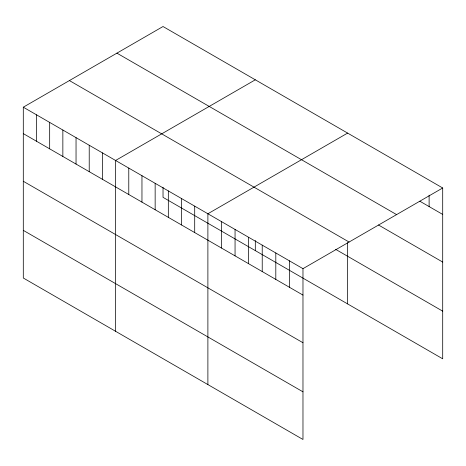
<?xml version="1.0" encoding="UTF-8"?>
<svg xmlns="http://www.w3.org/2000/svg" width="466" height="466" viewBox="0 0 466 466"><rect width="100%" height="100%" fill="white"/><g stroke="black" fill="none" stroke-linecap="round" stroke-linejoin="round"><path stroke-width="0.7" d="M23.3 107.192L302.976 268.661L302.976 439.479L23.3 278.01L23.3 107.192L163.024 26.521L442.7 187.99L442.7 358.808L163.024 197.339L163.024 187.233M255.316 79.808L115.591 160.473L115.591 331.297M347.613 133.09L207.888 213.76L207.888 384.578M302.976 268.661L442.7 187.99M419.854 201.23L442.7 214.418M116.914 53.141L396.589 214.61M378.485 224.991L442.7 262.067M69.411 80.571L349.086 242.04M335.683 249.374L442.7 311.16M23.3 133.62L302.976 295.089M23.3 181.268L302.976 342.737M23.3 230.361L302.976 391.83M429.116 195.149L429.116 206.578M347.613 242.745L347.613 303.908M289.392 260.814L289.392 287.242M275.808 252.974L275.808 279.402M262.224 245.133L262.224 271.562M255.316 240.52L255.316 250.626M248.64 237.287L248.64 263.715M235.056 229.447L235.056 255.875M221.472 221.6L221.472 248.029M194.701 206.147L194.701 232.575M181.519 198.533L181.519 224.962M168.331 190.926L168.331 217.354M155.149 183.313L155.149 209.741M141.961 175.699L141.961 202.127M128.779 168.086L128.779 194.514M102.409 152.865L102.409 179.294M89.222 145.252L89.222 171.68M76.04 137.639L76.04 164.067M62.852 130.026L62.852 156.454M49.67 122.412L49.67 148.84M36.482 114.805L36.482 141.233"/></g></svg>
